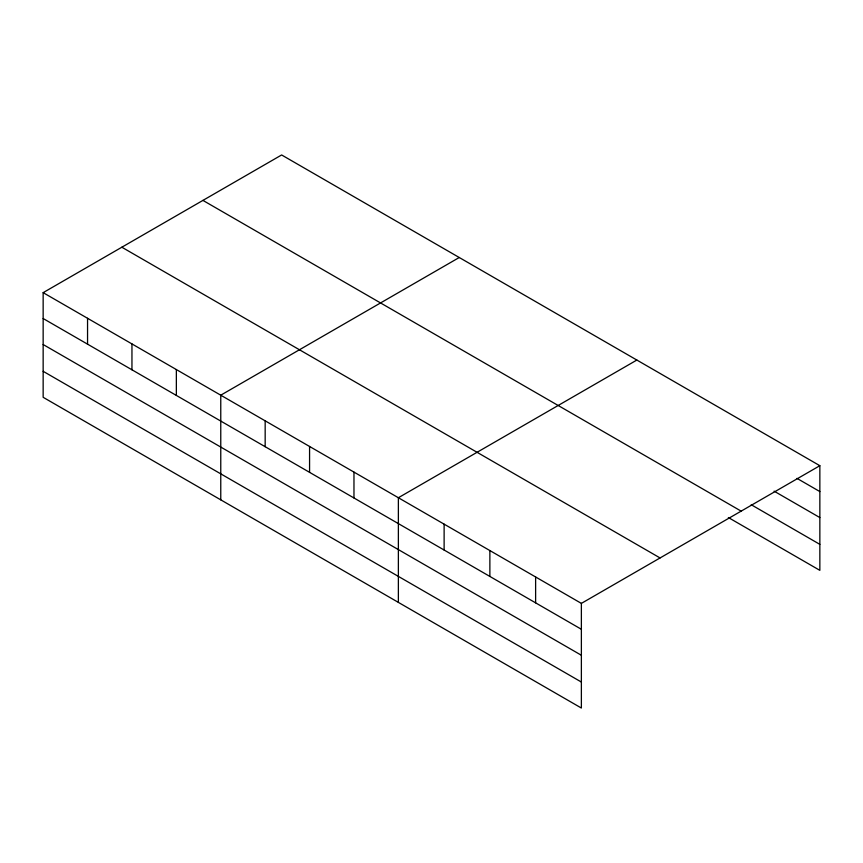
<?xml version="1.0" encoding="UTF-8"?>
<svg xmlns="http://www.w3.org/2000/svg" width="863" height="863" viewBox="0 0 863 863"><rect width="100%" height="100%" fill="white"/><g stroke="black" fill="none" stroke-linecap="round" stroke-linejoin="round"><path stroke-width="1.29" d="M43.15 292.654L581.371 603.388L581.371 708.038L43.15 397.304L43.15 292.654L281.629 154.962L819.85 465.696L819.85 570.346L728.35 517.53M459.245 257.508L220.766 395.189L220.766 499.839M636.851 360.054L398.372 497.735L398.372 602.385M581.371 603.388L819.85 465.696M796.981 478.372L819.85 491.576M774.1 491.155L819.85 517.573M751.231 504.736L819.85 544.359M202.934 200.399L741.155 511.133M121.845 247.217L660.066 557.951M43.15 318.523L581.371 629.267M43.15 344.52L581.371 655.254M43.15 371.306L581.371 682.04M535.621 576.969L535.621 602.849M489.871 550.562L489.871 576.441M444.121 524.154L444.121 550.022M353.97 472.104L353.97 497.973M309.569 446.462L309.569 472.341M265.168 420.831L265.168 446.7M176.354 369.558L176.354 395.437M131.953 343.916L131.953 369.796M87.551 318.285L87.551 344.164"/></g></svg>
